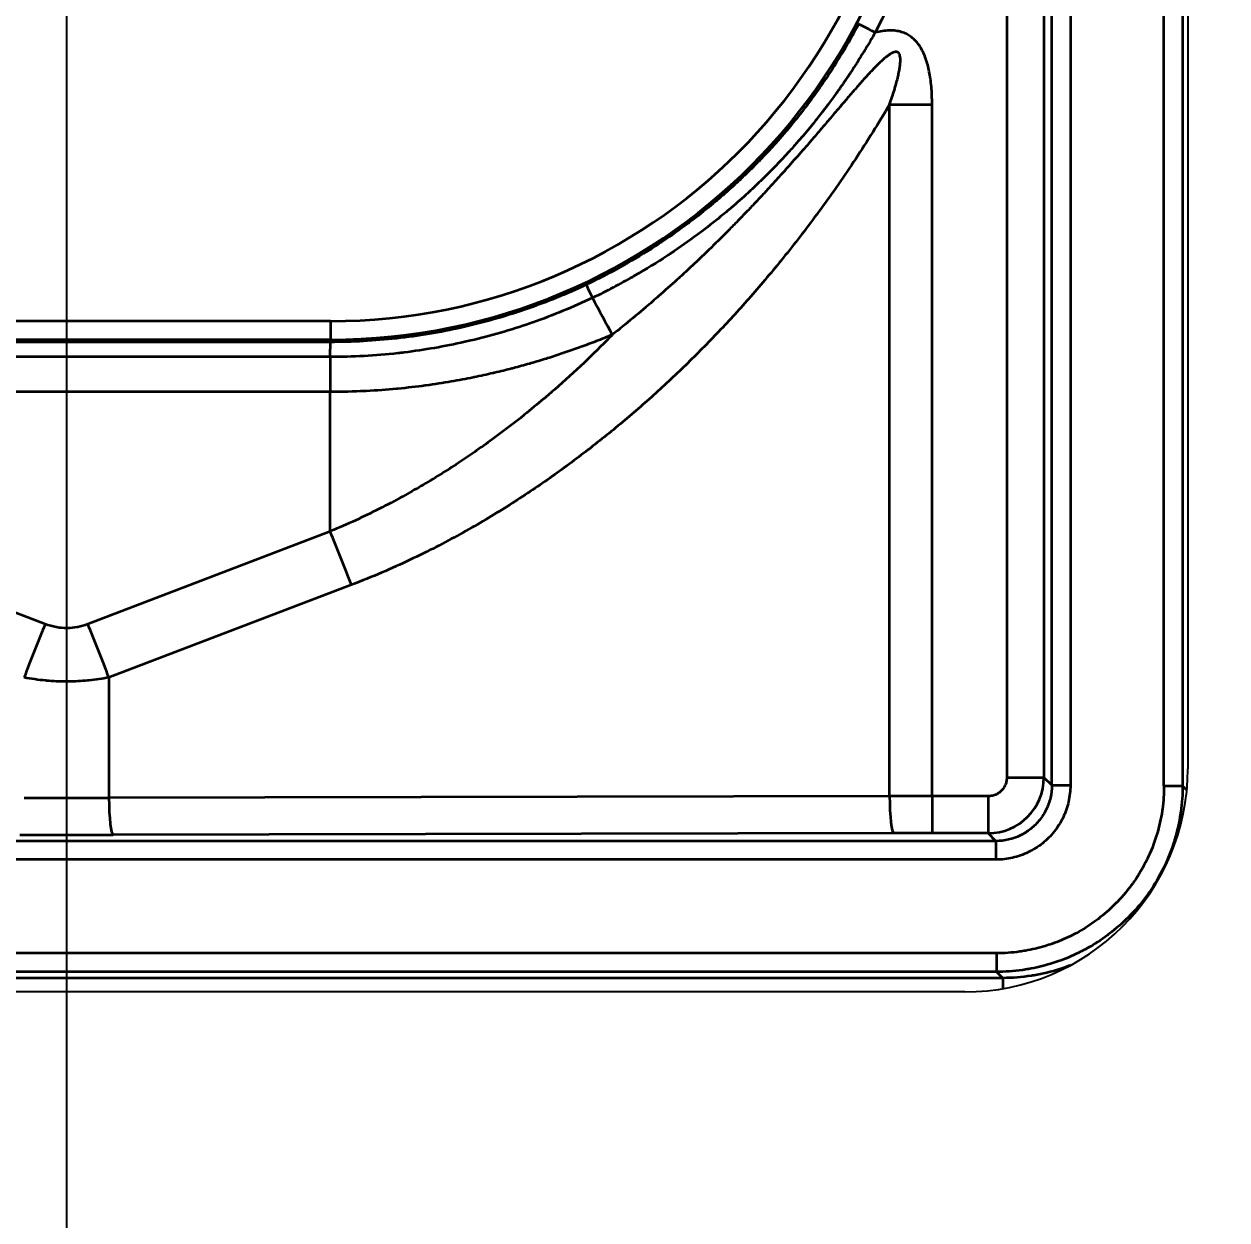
# Model space of a CAD drawing. Header units: millimetres. Extents: x 68 to 2000, y 100 to 2870.
# Drawn here: x 798.29 to 830.63, y 1913.99 to 1946.15 of the extents above; entities that cross this region are included whole.
import ezdxf

# ---------------------------------------------------------------- set-up
doc = ezdxf.new("R2010")
doc.units = ezdxf.units.MM
doc.header["$LTSCALE"] = 10
for name, color, linetype, lineweight in [('_Sichtbarkanten', 7, 'Continuous', 25), ('Bemaßung (ISO)', 7, 'Continuous', 25), ('Sichtbar schmal (ISO)', 7, 'Continuous', 35)]:
    doc.layers.add(name, color=color, linetype=linetype, lineweight=lineweight)
doc.styles.add('Notiztext (DIN)', font='verdana.ttf')
doc.dimstyles.new('Standard (DIN)', dxfattribs={"dimscale": 10, "dimtxt": 2.5, "dimasz": 2.5, "dimexe": 2, "dimexo": 4, "dimgap": 0.5, "dimtad": 1, "dimdec": 1, "dimrnd": 1e-08, "dimtxsty": 'Notiztext (DIN)', "dimcen": 0.09, "dimclrd": 256, "dimclre": 256, "dimclrt": 256, "dimadec": 0, "dimazin": 2, "dimtfac": 1, "dimtmove": 0, "dimatfit": 3, "dimfxl": 0, "dimtolj": 1, "dimtzin": 0, "dimlwd": -1, "dimlwe": -1, "dimarcsym": 0})

# ---------------------------------------------------------------- blocks, each defined once
blk = doc.blocks.new('*D75')
at = {"layer": 'Bemaßung (ISO)', "transparency": 16777216}
for p, q in [((799.429, 1980.97), (799.429, 1440.017)), ((739.279, 1583.67), (739.279, 1440.017)), ((714.279, 1460.017), (689.279, 1460.017)), ((739.279, 1460.017), (764.279, 1460.017)), ((764.279, 1460.017), (774.429, 1460.017)), ((799.429, 1460.017), (774.429, 1460.017)), ((824.429, 1460.017), (849.429, 1460.017))]:
    blk.add_line(p, q, dxfattribs=at)
for points in [[(714.279, 1464.184), (714.279, 1455.85), (739.279, 1460.017)], [(824.429, 1464.184), (824.429, 1455.85), (799.429, 1460.017)]]:
    blk.add_solid(points, dxfattribs=at)
at = {"layer": 'Defpoints', "color": 0, "transparency": 16777216}
for p in [(799.429, 2020.97), (739.279, 1623.67), (799.429, 1460.017)]:
    blk.add_point(p, dxfattribs=at)
at = {"layer": 'Bemaßung (ISO)', "transparency": 16777216, "insert": (749.778, 1491.041), "char_height": 25, "attachment_point": 1, "style": 'Notiztext (DIN)'}
blk.add_mtext('\\A1;60', dxfattribs=at)
blk = doc.blocks.new('*D82')
at = {"layer": 'Bemaßung (ISO)', "transparency": 16777216}
for p, q in [((772.438, 1885.678), (772.438, 1527.112)), ((826.421, 1885.678), (826.421, 1527.112)), ((747.438, 1547.112), (722.438, 1547.112)), ((772.438, 1547.112), (826.421, 1547.112)), ((851.421, 1547.112), (876.421, 1547.112))]:
    blk.add_line(p, q, dxfattribs=at)
for points in [[(747.438, 1551.278), (747.438, 1542.945), (772.438, 1547.112)], [(851.421, 1551.278), (851.421, 1542.945), (826.421, 1547.112)]]:
    blk.add_solid(points, dxfattribs=at)
at = {"layer": 'Defpoints', "color": 0, "transparency": 16777216}
for p in [(772.438, 1925.678), (826.421, 1925.678), (826.421, 1547.112)]:
    blk.add_point(p, dxfattribs=at)
at = {"layer": 'Bemaßung (ISO)', "transparency": 16777216, "insert": (779.97, 1577.632), "char_height": 25, "attachment_point": 1, "style": 'Notiztext (DIN)'}
blk.add_mtext('\\A1;54', dxfattribs=at)

msp = doc.modelspace()

# ---------------------------------------------------------------- linework, layer by layer
at = {"layer": '_Sichtbarkanten'}
for p, q in [((829.579, 2221.22), (829.579, 1926.12)), ((823.579, 1920.12), (775.279, 1920.12))]:
    msp.add_line(p, q, dxfattribs=at)
msp.add_arc((823.579, 1926.12), 6, 270, 0, dxfattribs=at)
at = {"layer": 'Sichtbar schmal (ISO)'}
for p, q in [((825.921, 1925.678), (825.921, 2221.662)), ((826.421, 2221.662), (826.421, 1925.678)), ((828.938, 1925.661), (828.938, 2221.679)), ((829.438, 2221.679), (829.438, 1925.661)), ((824.706, 1976.048), (824.71, 1925.884)), ((825.706, 1976.053), (825.71, 1925.889)), ((821.561, 1925.383), (821.561, 1943.991)), ((822.702, 1925.384), (822.702, 1943.991)), ((806.529, 1938.161), (792.329, 1938.161)), ((806.529, 1938.161), (806.529, 1937.661)), ((806.529, 1937.661), (792.329, 1937.661)), ((806.529, 1937.599), (806.529, 1937.661)), ((806.529, 1937.599), (792.329, 1937.599)), ((806.52, 1937.198), (792.339, 1937.198)), ((806.52, 1937.198), (806.52, 1936.257)), ((806.52, 1936.257), (792.339, 1936.257)), ((806.52, 1932.504), (806.52, 1936.257)), ((798.859, 1930.012), (792.339, 1932.504)), ((806.52, 1932.504), (800, 1930.012)), ((807.09, 1931.068), (800.571, 1928.576)), ((800.571, 1928.576), (800.571, 1925.34)), ((825.921, 1925.678), (825.71, 1925.889)), ((825.921, 1925.678), (826.421, 1925.678)), ((828.938, 1925.661), (829.438, 1925.661)), ((829.438, 1925.661), (829.552, 1925.547)), ((821.561, 1925.383), (800.571, 1925.34)), ((824.211, 1925.384), (822.702, 1925.384)), ((822.702, 1925.384), (822.702, 1924.389)), ((824.211, 1925.384), (824.211, 1924.389)), ((821.675, 1924.388), (800.685, 1924.346)), ((824.211, 1924.389), (822.702, 1924.389)), ((824.421, 1924.178), (824.211, 1924.389)), ((824.421, 1924.178), (774.438, 1924.178)), ((824.421, 1924.178), (824.421, 1923.679)), ((824.421, 1923.679), (774.438, 1923.679)), ((824.439, 1921.161), (774.42, 1921.161)), ((824.439, 1921.161), (824.439, 1920.661)), ((824.605, 1920.495), (774.254, 1920.495)), ((824.439, 1920.661), (774.42, 1920.661)), ((824.439, 1920.661), (824.605, 1920.495)), ((824.605, 1920.495), (824.605, 1920.208))]:
    msp.add_line(p, q, dxfattribs=at)
for radius in [16.009, 15.509]:
    msp.add_arc((806.529, 1953.67), radius, 270, 90, dxfattribs=at)
for centre, major_axis, ratio, start_param, end_param in [((821.17, 1945.917), (-0.442, 0.234), 0.004637, 4.714831, 6.265207), ((822.702, 1944.043), (-10, 0), 0.005236, 1.45643, 1.570796), ((813.618, 1938.691), (-0.214, 0.452), 0.008852, 0.017454, 1.355226), ((812.576, 1940.683), (4.738, -8.806), 0.002481, 4.928124, 5.045339), ((806.52, 1931.042), (-1.785, 4.67), 0.108522, 4.67649, 4.988987), ((798.859, 1928.55), (1.785, 4.67), 0.108522, 1.294198, 1.606695), ((800, 1928.55), (-1.785, 4.67), 0.108521, 4.67649, 4.988987), ((824.21, 1925.889), (-0.971, -1.143), 0.999883, 0.704604, 2.275126), ((824.71, 1925.889), (1, 0), 0.005236, 4.712389, 6.265732), ((799.429, 1925.536), (-9.997, 0), 0.01972, 1.456394, 1.685199), ((800.685, 1925.346), (0.002, -1), 0.11413, 4.717362, 6.265617), ((822.702, 1925.232), (-9.998, 0), 0.015186, 4.712389, 4.82678), ((821.675, 1925.388), (0.002, -1), 0.11413, 4.717362, 6.265617), ((822.702, 1924.232), (-8.998, 0), 0.017452, 4.71239, 4.826784), ((799.429, 1924.536), (-10.997, 0), 0.017452, 1.4564, 1.685193)]:
    msp.add_ellipse(centre, major_axis=major_axis, ratio=ratio, start_param=start_param, end_param=end_param, dxfattribs=at)
for points, knots in [([(806.529, 1970.237), (806.958, 1970.237), (807.385, 1970.22), (807.811, 1970.187), (808.238, 1970.154), (808.663, 1970.104), (809.086, 1970.038), (809.509, 1969.972), (809.929, 1969.89), (810.345, 1969.791), (810.761, 1969.693), (811.174, 1969.578), (811.581, 1969.448), (811.987, 1969.318), (812.389, 1969.172), (812.786, 1969.01), (813.182, 1968.848), (813.574, 1968.671), (813.957, 1968.478), (814.341, 1968.286), (814.717, 1968.078), (815.08, 1967.859), (815.444, 1967.64), (815.795, 1967.41), (816.141, 1967.163), (816.487, 1966.917), (816.826, 1966.656), (817.17, 1966.367), (817.514, 1966.079), (817.861, 1965.765), (818.217, 1965.411), (818.573, 1965.057), (818.937, 1964.663), (819.305, 1964.217), (819.673, 1963.77), (820.045, 1963.272), (820.402, 1962.725), (820.759, 1962.178), (821.101, 1961.583), (821.413, 1960.945), (821.725, 1960.306), (822.006, 1959.625), (822.243, 1958.916), (822.479, 1958.208), (822.671, 1957.471), (822.81, 1956.73), (822.95, 1955.989), (823.037, 1955.243), (823.075, 1954.499), (823.112, 1953.755), (823.099, 1953.013), (823.036, 1952.269), (822.973, 1951.526), (822.859, 1950.781), (822.693, 1950.044), (822.528, 1949.307), (822.31, 1948.579), (822.053, 1947.888), (821.797, 1947.198), (821.502, 1946.546), (821.17, 1945.92)], [0, 0, 0, 0, 0.05, 0.05, 0.05, 0.1, 0.1, 0.1, 0.15, 0.15, 0.15, 0.2, 0.2, 0.2, 0.25, 0.25, 0.25, 0.3, 0.3, 0.3, 0.35, 0.35, 0.35, 0.4, 0.4, 0.4, 0.45, 0.45, 0.45, 0.5, 0.5, 0.5, 0.55, 0.55, 0.55, 0.6, 0.6, 0.6, 0.65, 0.65, 0.65, 0.7, 0.7, 0.7, 0.75, 0.75, 0.75, 0.8, 0.8, 0.8, 0.85, 0.85, 0.85, 0.9, 0.9, 0.9, 0.95, 0.95, 0.95, 1, 1, 1, 1]), ([(820.728, 1946.151), (820.689, 1946.078), (820.648, 1946), (820.603, 1945.919), (820.599, 1945.912), (820.595, 1945.905), (820.591, 1945.897), (820.55, 1945.823), (820.506, 1945.746), (820.46, 1945.666), (820.453, 1945.652), (820.445, 1945.639), (820.437, 1945.626), (820.394, 1945.55), (820.347, 1945.471), (820.299, 1945.39), (820.286, 1945.37), (820.274, 1945.349), (820.261, 1945.328), (820.215, 1945.252), (820.166, 1945.173), (820.115, 1945.092), (820.097, 1945.063), (820.079, 1945.035), (820.061, 1945.006), (820.012, 1944.93), (819.961, 1944.851), (819.907, 1944.77), (819.883, 1944.734), (819.858, 1944.696), (819.832, 1944.659), (819.781, 1944.583), (819.728, 1944.505), (819.672, 1944.426), (819.639, 1944.38), (819.606, 1944.333), (819.572, 1944.285), (819.519, 1944.211), (819.463, 1944.135), (819.406, 1944.058), (819.363, 1944.001), (819.32, 1943.943), (819.275, 1943.885), (819.22, 1943.813), (819.163, 1943.74), (819.104, 1943.665), (819.049, 1943.597), (818.993, 1943.527), (818.934, 1943.456), (818.878, 1943.387), (818.82, 1943.318), (818.76, 1943.248), (818.691, 1943.166), (818.618, 1943.083), (818.543, 1942.998), (818.487, 1942.934), (818.429, 1942.87), (818.369, 1942.804), (818.281, 1942.708), (818.189, 1942.61), (818.093, 1942.511), (818.037, 1942.453), (817.98, 1942.394), (817.921, 1942.335), (817.81, 1942.224), (817.694, 1942.11), (817.572, 1941.995), (817.519, 1941.944), (817.464, 1941.893), (817.409, 1941.842), (817.27, 1941.714), (817.123, 1941.584), (816.969, 1941.452), (816.92, 1941.41), (816.871, 1941.368), (816.82, 1941.326), (816.646, 1941.181), (816.462, 1941.034), (816.267, 1940.885), (816.226, 1940.853), (816.184, 1940.822), (816.142, 1940.791), (815.926, 1940.629), (815.696, 1940.466), (815.45, 1940.301), (815.42, 1940.282), (815.39, 1940.262), (815.36, 1940.242), (815.093, 1940.066), (814.808, 1939.89), (814.501, 1939.715), (814.486, 1939.706), (814.47, 1939.697), (814.454, 1939.688), (814.129, 1939.504), (813.779, 1939.321), (813.405, 1939.143)], [0.0000003, 0.0000003, 0.0000003, 0.0000003, 0.0588235, 0.0588235, 0.0588235, 0.0641853, 0.0641853, 0.0641853, 0.1176471, 0.1176471, 0.1176471, 0.1264926, 0.1264926, 0.1264926, 0.1764706, 0.1764706, 0.1764706, 0.189, 0.189, 0.189, 0.2352941, 0.2352941, 0.2352941, 0.2513389, 0.2513389, 0.2513389, 0.2941176, 0.2941176, 0.2941176, 0.3136292, 0.3136292, 0.3136292, 0.3529412, 0.3529412, 0.3529412, 0.3758984, 0.3758984, 0.3758984, 0.4117647, 0.4117647, 0.4117647, 0.438193, 0.438193, 0.438193, 0.4705882, 0.4705882, 0.4705882, 0.5005582, 0.5005582, 0.5005582, 0.5294118, 0.5294118, 0.5294118, 0.5629663, 0.5629663, 0.5629663, 0.5882353, 0.5882353, 0.5882353, 0.6254294, 0.6254294, 0.6254294, 0.6470588, 0.6470588, 0.6470588, 0.687975, 0.687975, 0.687975, 0.7058824, 0.7058824, 0.7058824, 0.7505975, 0.7505975, 0.7505975, 0.7647059, 0.7647059, 0.7647059, 0.8133217, 0.8133217, 0.8133217, 0.8235294, 0.8235294, 0.8235294, 0.8760102, 0.8760102, 0.8760102, 0.8823529, 0.8823529, 0.8823529, 0.9383567, 0.9383567, 0.9383567, 0.9411765, 0.9411765, 0.9411765, 1, 1, 1, 1]), ([(821.17, 1945.92), (821.129, 1945.847), (821.085, 1945.77), (821.038, 1945.689), (821.034, 1945.682), (821.029, 1945.675), (821.025, 1945.667), (820.982, 1945.593), (820.936, 1945.516), (820.887, 1945.436), (820.879, 1945.423), (820.871, 1945.409), (820.862, 1945.396), (820.816, 1945.32), (820.767, 1945.241), (820.715, 1945.16), (820.702, 1945.139), (820.689, 1945.118), (820.676, 1945.098), (820.626, 1945.021), (820.575, 1944.941), (820.52, 1944.859), (820.502, 1944.831), (820.482, 1944.802), (820.463, 1944.773), (820.411, 1944.696), (820.357, 1944.616), (820.301, 1944.535), (820.275, 1944.497), (820.248, 1944.46), (820.221, 1944.422), (820.167, 1944.345), (820.111, 1944.266), (820.052, 1944.186), (820.018, 1944.139), (819.983, 1944.091), (819.947, 1944.043), (819.891, 1943.968), (819.833, 1943.891), (819.772, 1943.812), (819.728, 1943.755), (819.682, 1943.696), (819.635, 1943.636), (819.577, 1943.564), (819.518, 1943.489), (819.456, 1943.414), (819.399, 1943.344), (819.34, 1943.273), (819.279, 1943.201), (819.22, 1943.131), (819.16, 1943.06), (819.097, 1942.989), (819.025, 1942.905), (818.949, 1942.821), (818.871, 1942.734), (818.812, 1942.669), (818.752, 1942.604), (818.689, 1942.537), (818.598, 1942.439), (818.502, 1942.339), (818.403, 1942.238), (818.345, 1942.179), (818.286, 1942.119), (818.225, 1942.059), (818.11, 1941.945), (817.989, 1941.829), (817.863, 1941.711), (817.808, 1941.66), (817.751, 1941.608), (817.694, 1941.555), (817.55, 1941.425), (817.398, 1941.291), (817.238, 1941.156), (817.188, 1941.114), (817.137, 1941.071), (817.085, 1941.028), (816.905, 1940.879), (816.715, 1940.729), (816.514, 1940.576), (816.471, 1940.544), (816.428, 1940.512), (816.385, 1940.48), (816.162, 1940.314), (815.925, 1940.147), (815.671, 1939.978), (815.641, 1939.958), (815.61, 1939.937), (815.579, 1939.917), (815.304, 1939.737), (815.011, 1939.556), (814.695, 1939.375), (814.679, 1939.366), (814.663, 1939.357), (814.647, 1939.348), (814.313, 1939.158), (813.954, 1938.969), (813.569, 1938.786)], [0.0000001, 0.0000001, 0.0000001, 0.0000001, 0.0588235, 0.0588235, 0.0588235, 0.0641882, 0.0641882, 0.0641882, 0.1176471, 0.1176471, 0.1176471, 0.1264942, 0.1264942, 0.1264942, 0.1764706, 0.1764706, 0.1764706, 0.189003, 0.189003, 0.189003, 0.2352941, 0.2352941, 0.2352941, 0.2513416, 0.2513416, 0.2513416, 0.2941176, 0.2941176, 0.2941176, 0.3136317, 0.3136317, 0.3136317, 0.3529412, 0.3529412, 0.3529412, 0.3759008, 0.3759008, 0.3759008, 0.4117647, 0.4117647, 0.4117647, 0.4381951, 0.4381951, 0.4381951, 0.4705882, 0.4705882, 0.4705882, 0.50056, 0.50056, 0.50056, 0.5294118, 0.5294118, 0.5294118, 0.5629681, 0.5629681, 0.5629681, 0.5882353, 0.5882353, 0.5882353, 0.6254311, 0.6254311, 0.6254311, 0.6470588, 0.6470588, 0.6470588, 0.6879764, 0.6879764, 0.6879764, 0.7058824, 0.7058824, 0.7058824, 0.7505988, 0.7505988, 0.7505988, 0.7647059, 0.7647059, 0.7647059, 0.8133228, 0.8133228, 0.8133228, 0.8235294, 0.8235294, 0.8235294, 0.8760111, 0.8760111, 0.8760111, 0.8823529, 0.8823529, 0.8823529, 0.9383575, 0.9383575, 0.9383575, 0.9411765, 0.9411765, 0.9411765, 1, 1, 1, 1]), ([(822.702, 1943.991), (822.702, 1944.075), (822.701, 1944.156), (822.697, 1944.234), (822.694, 1944.313), (822.69, 1944.389), (822.683, 1944.462), (822.677, 1944.535), (822.669, 1944.605), (822.66, 1944.673), (822.651, 1944.741), (822.64, 1944.807), (822.627, 1944.87), (822.615, 1944.933), (822.601, 1944.994), (822.585, 1945.052), (822.57, 1945.11), (822.552, 1945.166), (822.534, 1945.22), (822.515, 1945.273), (822.494, 1945.324), (822.472, 1945.373), (822.45, 1945.421), (822.426, 1945.467), (822.4, 1945.509), (822.375, 1945.552), (822.348, 1945.592), (822.319, 1945.629), (822.29, 1945.666), (822.26, 1945.7), (822.228, 1945.731), (822.196, 1945.762), (822.162, 1945.791), (822.126, 1945.816), (822.09, 1945.842), (822.053, 1945.865), (822.012, 1945.885), (821.971, 1945.905), (821.927, 1945.923), (821.879, 1945.937), (821.831, 1945.951), (821.779, 1945.962), (821.724, 1945.969), (821.669, 1945.976), (821.612, 1945.979), (821.552, 1945.977), (821.492, 1945.976), (821.43, 1945.97), (821.366, 1945.96), (821.302, 1945.95), (821.237, 1945.937), (821.17, 1945.92)], [0, 0, 0, 0, 0.058824, 0.058824, 0.058824, 0.117647, 0.117647, 0.117647, 0.176471, 0.176471, 0.176471, 0.235294, 0.235294, 0.235294, 0.294118, 0.294118, 0.294118, 0.352941, 0.352941, 0.352941, 0.411765, 0.411765, 0.411765, 0.470588, 0.470588, 0.470588, 0.529412, 0.529412, 0.529412, 0.588235, 0.588235, 0.588235, 0.647059, 0.647059, 0.647059, 0.705882, 0.705882, 0.705882, 0.764706, 0.764706, 0.764706, 0.823529, 0.823529, 0.823529, 0.882353, 0.882353, 0.882353, 0.941176, 0.941176, 0.941176, 1, 1, 1, 1]), ([(821.561, 1943.991), (821.585, 1944.06), (821.608, 1944.127), (821.629, 1944.191), (821.651, 1944.255), (821.67, 1944.317), (821.688, 1944.376), (821.706, 1944.435), (821.723, 1944.491), (821.738, 1944.546), (821.752, 1944.6), (821.766, 1944.652), (821.778, 1944.701), (821.779, 1944.705), (821.78, 1944.708), (821.781, 1944.712), (821.792, 1944.757), (821.801, 1944.801), (821.81, 1944.843), (821.811, 1944.847), (821.811, 1944.851), (821.812, 1944.855), (821.82, 1944.895), (821.827, 1944.934), (821.833, 1944.971), (821.833, 1944.975), (821.834, 1944.979), (821.835, 1944.983), (821.84, 1945.019), (821.844, 1945.052), (821.846, 1945.083), (821.847, 1945.088), (821.847, 1945.092), (821.848, 1945.096), (821.85, 1945.126), (821.851, 1945.154), (821.851, 1945.18), (821.851, 1945.184), (821.851, 1945.188), (821.851, 1945.192), (821.85, 1945.217), (821.848, 1945.239), (821.846, 1945.259), (821.845, 1945.263), (821.844, 1945.267), (821.844, 1945.27), (821.841, 1945.289), (821.836, 1945.307), (821.831, 1945.321), (821.824, 1945.339), (821.816, 1945.354), (821.806, 1945.366), (821.796, 1945.378), (821.784, 1945.387), (821.77, 1945.393), (821.756, 1945.399), (821.74, 1945.402), (821.721, 1945.4), (821.716, 1945.4), (821.712, 1945.399), (821.707, 1945.399), (821.691, 1945.396), (821.674, 1945.391), (821.655, 1945.384), (821.648, 1945.382), (821.642, 1945.379), (821.636, 1945.376), (821.616, 1945.367), (821.595, 1945.355), (821.572, 1945.341), (821.564, 1945.336), (821.556, 1945.331), (821.548, 1945.325), (821.525, 1945.31), (821.501, 1945.292), (821.476, 1945.272), (821.466, 1945.265), (821.456, 1945.257), (821.446, 1945.248), (821.421, 1945.227), (821.394, 1945.204), (821.367, 1945.18), (821.355, 1945.169), (821.343, 1945.158), (821.331, 1945.147), (821.304, 1945.121), (821.275, 1945.094), (821.246, 1945.065), (821.232, 1945.052), (821.218, 1945.038), (821.204, 1945.024), (821.175, 1944.994), (821.144, 1944.963), (821.113, 1944.93), (821.098, 1944.913), (821.082, 1944.897), (821.066, 1944.879), (821.034, 1944.846), (821.002, 1944.811), (820.968, 1944.774), (820.95, 1944.754), (820.932, 1944.734), (820.913, 1944.713), (820.879, 1944.676), (820.844, 1944.637), (820.808, 1944.596), (820.787, 1944.572), (820.766, 1944.548), (820.744, 1944.523), (820.707, 1944.482), (820.67, 1944.438), (820.63, 1944.393), (820.606, 1944.365), (820.581, 1944.336), (820.556, 1944.307), (820.516, 1944.261), (820.475, 1944.213), (820.432, 1944.163), (820.404, 1944.13), (820.375, 1944.096), (820.345, 1944.061), (820.302, 1944.011), (820.257, 1943.958), (820.211, 1943.904), (820.178, 1943.865), (820.144, 1943.826), (820.109, 1943.785), (820.062, 1943.73), (820.014, 1943.673), (819.964, 1943.615), (819.926, 1943.569), (819.886, 1943.523), (819.846, 1943.476), (819.795, 1943.416), (819.743, 1943.355), (819.688, 1943.292), (819.644, 1943.24), (819.598, 1943.186), (819.55, 1943.131), (819.495, 1943.067), (819.439, 1943.001), (819.38, 1942.934), (819.328, 1942.874), (819.274, 1942.812), (819.219, 1942.749), (819.159, 1942.681), (819.098, 1942.61), (819.034, 1942.538), (818.974, 1942.469), (818.911, 1942.399), (818.847, 1942.327), (818.782, 1942.254), (818.716, 1942.18), (818.647, 1942.104), (818.577, 1942.026), (818.505, 1941.946), (818.431, 1941.865), (818.361, 1941.788), (818.289, 1941.71), (818.215, 1941.631), (818.135, 1941.543), (818.051, 1941.454), (817.965, 1941.363), (817.89, 1941.283), (817.813, 1941.201), (817.733, 1941.118), (817.639, 1941.02), (817.543, 1940.92), (817.442, 1940.817), (817.36, 1940.733), (817.276, 1940.647), (817.189, 1940.56), (817.079, 1940.449), (816.965, 1940.336), (816.846, 1940.219), (816.755, 1940.13), (816.662, 1940.039), (816.565, 1939.947), (816.435, 1939.821), (816.299, 1939.692), (816.156, 1939.559), (816.055, 1939.465), (815.95, 1939.369), (815.841, 1939.27), (815.685, 1939.128), (815.52, 1938.981), (815.35, 1938.832), (815.238, 1938.733), (815.122, 1938.634), (815.006, 1938.535), (814.823, 1938.379), (814.637, 1938.223), (814.446, 1938.068), (814.333, 1937.977), (814.219, 1937.885), (814.104, 1937.794)], [0, 0, 0, 0, 0.0277778, 0.0277778, 0.0277778, 0.0555556, 0.0555556, 0.0555556, 0.0833333, 0.0833333, 0.0833333, 0.1111111, 0.1111111, 0.1111111, 0.113085, 0.113085, 0.113085, 0.1388889, 0.1388889, 0.1388889, 0.1413546, 0.1413546, 0.1413546, 0.1666667, 0.1666667, 0.1666667, 0.1696253, 0.1696253, 0.1696253, 0.1944444, 0.1944444, 0.1944444, 0.1978969, 0.1978969, 0.1978969, 0.2222222, 0.2222222, 0.2222222, 0.2261725, 0.2261725, 0.2261725, 0.25, 0.25, 0.25, 0.2544501, 0.2544501, 0.2544501, 0.2777778, 0.2777778, 0.2777778, 0.3055556, 0.3055556, 0.3055556, 0.3333333, 0.3333333, 0.3333333, 0.3611111, 0.3611111, 0.3611111, 0.3675181, 0.3675181, 0.3675181, 0.3888889, 0.3888889, 0.3888889, 0.3957945, 0.3957945, 0.3957945, 0.4166667, 0.4166667, 0.4166667, 0.4240613, 0.4240613, 0.4240613, 0.4444444, 0.4444444, 0.4444444, 0.4523359, 0.4523359, 0.4523359, 0.4722222, 0.4722222, 0.4722222, 0.4806045, 0.4806045, 0.4806045, 0.5, 0.5, 0.5, 0.5088861, 0.5088861, 0.5088861, 0.5277778, 0.5277778, 0.5277778, 0.5371562, 0.5371562, 0.5371562, 0.5555556, 0.5555556, 0.5555556, 0.5654231, 0.5654231, 0.5654231, 0.5833333, 0.5833333, 0.5833333, 0.5936914, 0.5936914, 0.5936914, 0.6111111, 0.6111111, 0.6111111, 0.6219612, 0.6219612, 0.6219612, 0.6388889, 0.6388889, 0.6388889, 0.6502323, 0.6502323, 0.6502323, 0.6666667, 0.6666667, 0.6666667, 0.6785043, 0.6785043, 0.6785043, 0.6944444, 0.6944444, 0.6944444, 0.706775, 0.706775, 0.706775, 0.7222222, 0.7222222, 0.7222222, 0.7350443, 0.7350443, 0.7350443, 0.75, 0.75, 0.75, 0.763311, 0.763311, 0.763311, 0.7777778, 0.7777778, 0.7777778, 0.7915835, 0.7915835, 0.7915835, 0.8055556, 0.8055556, 0.8055556, 0.8198651, 0.8198651, 0.8198651, 0.8333333, 0.8333333, 0.8333333, 0.8481327, 0.8481327, 0.8481327, 0.8611111, 0.8611111, 0.8611111, 0.8763974, 0.8763974, 0.8763974, 0.8888889, 0.8888889, 0.8888889, 0.9046671, 0.9046671, 0.9046671, 0.9166667, 0.9166667, 0.9166667, 0.9329148, 0.9329148, 0.9329148, 0.9444444, 0.9444444, 0.9444444, 0.9611167, 0.9611167, 0.9611167, 0.9722222, 0.9722222, 0.9722222, 0.9897059, 0.9897059, 0.9897059, 1, 1, 1, 1]), ([(821.561, 1943.991), (821.261, 1943.484), (820.957, 1942.999), (820.648, 1942.53), (820.339, 1942.062), (820.025, 1941.61), (819.717, 1941.188), (819.409, 1940.766), (819.108, 1940.372), (818.812, 1940.002), (818.516, 1939.631), (818.226, 1939.283), (817.937, 1938.951), (817.648, 1938.618), (817.361, 1938.301), (817.072, 1937.992), (816.782, 1937.684), (816.489, 1937.384), (816.19, 1937.09), (815.89, 1936.796), (815.585, 1936.507), (815.273, 1936.223), (814.96, 1935.94), (814.641, 1935.663), (814.317, 1935.392), (813.992, 1935.121), (813.662, 1934.858), (813.325, 1934.601), (812.988, 1934.344), (812.644, 1934.094), (812.293, 1933.85), (811.941, 1933.606), (811.582, 1933.369), (811.205, 1933.133), (810.829, 1932.898), (810.434, 1932.665), (810.014, 1932.433), (809.594, 1932.2), (809.147, 1931.969), (808.662, 1931.74), (808.176, 1931.511), (807.653, 1931.283), (807.09, 1931.068)], [0, 0, 0, 0, 0.071429, 0.071429, 0.071429, 0.142857, 0.142857, 0.142857, 0.214286, 0.214286, 0.214286, 0.285714, 0.285714, 0.285714, 0.357143, 0.357143, 0.357143, 0.428571, 0.428571, 0.428571, 0.5, 0.5, 0.5, 0.571429, 0.571429, 0.571429, 0.642857, 0.642857, 0.642857, 0.714286, 0.714286, 0.714286, 0.785714, 0.785714, 0.785714, 0.857143, 0.857143, 0.857143, 0.928571, 0.928571, 0.928571, 1, 1, 1, 1]), ([(813.405, 1939.143), (812.873, 1938.892), (812.326, 1938.669), (811.766, 1938.476), (811.207, 1938.283), (810.635, 1938.121), (810.055, 1937.99), (809.475, 1937.86), (808.888, 1937.762), (808.3, 1937.697), (807.711, 1937.631), (807.119, 1937.599), (806.529, 1937.599)], [0, 0, 0, 0, 0.25, 0.25, 0.25, 0.5, 0.5, 0.5, 0.75, 0.75, 0.75, 1, 1, 1, 1]), ([(813.569, 1938.786), (813.048, 1938.538), (812.512, 1938.317), (811.964, 1938.125), (811.94, 1938.116), (811.915, 1938.108), (811.891, 1938.099), (811.369, 1937.919), (810.837, 1937.764), (810.298, 1937.637), (810.244, 1937.624), (810.19, 1937.612), (810.136, 1937.6), (809.598, 1937.478), (809.053, 1937.384), (808.507, 1937.318), (808.45, 1937.311), (808.393, 1937.304), (808.336, 1937.298), (807.732, 1937.231), (807.125, 1937.198), (806.52, 1937.198)], [0.0000007, 0.0000007, 0.0000007, 0.0000007, 0.2393032, 0.2393032, 0.2393032, 0.25, 0.25, 0.25, 0.4773005, 0.4773005, 0.4773005, 0.5, 0.5, 0.5, 0.7264113, 0.7264113, 0.7264113, 0.75, 0.75, 0.75, 1, 1, 1, 1]), ([(814.104, 1937.794), (813.959, 1937.734), (813.814, 1937.676), (813.669, 1937.619), (813.525, 1937.564), (813.382, 1937.51), (813.238, 1937.457), (813.232, 1937.455), (813.226, 1937.453), (813.221, 1937.451), (813.082, 1937.401), (812.943, 1937.352), (812.803, 1937.305), (812.794, 1937.302), (812.785, 1937.299), (812.776, 1937.296), (812.64, 1937.25), (812.503, 1937.205), (812.365, 1937.162), (812.353, 1937.158), (812.341, 1937.154), (812.329, 1937.151), (812.192, 1937.108), (812.055, 1937.067), (811.916, 1937.027), (811.902, 1937.023), (811.888, 1937.019), (811.875, 1937.015), (811.734, 1936.975), (811.592, 1936.935), (811.445, 1936.897), (811.432, 1936.893), (811.418, 1936.89), (811.405, 1936.886), (811.255, 1936.847), (811.1, 1936.809), (810.94, 1936.771), (810.928, 1936.769), (810.916, 1936.766), (810.905, 1936.763), (810.739, 1936.725), (810.567, 1936.687), (810.386, 1936.65), (810.378, 1936.648), (810.37, 1936.646), (810.362, 1936.645), (810.174, 1936.607), (809.977, 1936.569), (809.769, 1936.534), (809.556, 1936.497), (809.331, 1936.462), (809.091, 1936.43), (809.086, 1936.429), (809.08, 1936.429), (809.075, 1936.428), (808.843, 1936.397), (808.598, 1936.368), (808.337, 1936.343), (808.325, 1936.342), (808.313, 1936.341), (808.301, 1936.34), (808.045, 1936.316), (807.773, 1936.296), (807.484, 1936.281), (807.473, 1936.281), (807.461, 1936.28), (807.449, 1936.279), (807.157, 1936.265), (806.846, 1936.257), (806.52, 1936.257)], [0, 0, 0, 0, 0.075995, 0.075995, 0.075995, 0.150884, 0.150884, 0.150884, 0.153846, 0.153846, 0.153846, 0.226084, 0.226084, 0.226084, 0.230769, 0.230769, 0.230769, 0.301573, 0.301573, 0.301573, 0.307692, 0.307692, 0.307692, 0.377815, 0.377815, 0.377815, 0.384615, 0.384615, 0.384615, 0.455082, 0.455082, 0.455082, 0.461538, 0.461538, 0.461538, 0.533244, 0.533244, 0.533244, 0.538462, 0.538462, 0.538462, 0.612079, 0.612079, 0.612079, 0.615385, 0.615385, 0.615385, 0.691429, 0.691429, 0.691429, 0.769231, 0.769231, 0.769231, 0.771022, 0.771022, 0.771022, 0.846154, 0.846154, 0.846154, 0.849583, 0.849583, 0.849583, 0.923077, 0.923077, 0.923077, 0.926084, 0.926084, 0.926084, 1, 1, 1, 1]), ([(814.104, 1937.794), (814.082, 1937.771), (814.061, 1937.749), (814.039, 1937.727), (813.813, 1937.495), (813.582, 1937.267), (813.346, 1937.044), (813.089, 1936.799), (812.826, 1936.56), (812.558, 1936.325), (812.458, 1936.239), (812.358, 1936.153), (812.258, 1936.068), (812.086, 1935.923), (811.913, 1935.78), (811.737, 1935.639), (811.458, 1935.416), (811.173, 1935.198), (810.88, 1934.984), (810.721, 1934.868), (810.561, 1934.754), (810.396, 1934.64), (810.255, 1934.543), (810.112, 1934.446), (809.965, 1934.349), (809.647, 1934.139), (809.313, 1933.931), (808.958, 1933.724), (808.802, 1933.632), (808.641, 1933.541), (808.476, 1933.449), (808.266, 1933.334), (808.049, 1933.219), (807.822, 1933.104), (807.419, 1932.901), (806.987, 1932.699), (806.529, 1932.508), (806.526, 1932.507), (806.523, 1932.506), (806.52, 1932.504)], [0, 0, 0, 0, 0.010847, 0.010847, 0.010847, 0.125, 0.125, 0.125, 0.25, 0.25, 0.25, 0.29627, 0.29627, 0.29627, 0.375, 0.375, 0.375, 0.5, 0.5, 0.5, 0.567264, 0.567264, 0.567264, 0.625, 0.625, 0.625, 0.75, 0.75, 0.75, 0.805147, 0.805147, 0.805147, 0.875, 0.875, 0.875, 0.999132, 0.999132, 0.999132, 1, 1, 1, 1]), ([(806.52, 1937.198), (806.521, 1937.253), (806.521, 1937.307), (806.522, 1937.355), (806.523, 1937.404), (806.524, 1937.447), (806.525, 1937.483), (806.525, 1937.519), (806.526, 1937.548), (806.527, 1937.568), (806.528, 1937.587), (806.529, 1937.598), (806.529, 1937.599)], [0, 0, 0, 0, 0.25, 0.25, 0.25, 0.5, 0.5, 0.5, 0.75, 0.75, 0.75, 1, 1, 1, 1]), ([(800, 1930.012), (799.91, 1929.977), (799.82, 1929.951), (799.731, 1929.933), (799.724, 1929.932), (799.718, 1929.931), (799.711, 1929.929), (799.624, 1929.913), (799.538, 1929.904), (799.452, 1929.903), (799.444, 1929.903), (799.437, 1929.903), (799.429, 1929.903), (799.34, 1929.903), (799.251, 1929.911), (799.161, 1929.927), (799.156, 1929.928), (799.152, 1929.929), (799.148, 1929.929), (799.053, 1929.947), (798.956, 1929.975), (798.859, 1930.012)], [0.0000036, 0.0000036, 0.0000036, 0.0000036, 0.2325545, 0.2325545, 0.2325545, 0.25, 0.25, 0.25, 0.4800041, 0.4800041, 0.4800041, 0.5, 0.5, 0.5, 0.7381615, 0.7381615, 0.7381615, 0.75, 0.75, 0.75, 1, 1, 1, 1]), ([(800.571, 1928.576), (800.39, 1928.542), (800.21, 1928.516), (800.033, 1928.498), (800.019, 1928.496), (800.006, 1928.495), (799.993, 1928.494), (799.818, 1928.478), (799.646, 1928.469), (799.474, 1928.468), (799.459, 1928.467), (799.444, 1928.467), (799.429, 1928.467), (799.251, 1928.467), (799.073, 1928.475), (798.893, 1928.491), (798.884, 1928.492), (798.875, 1928.493), (798.866, 1928.494), (798.676, 1928.512), (798.483, 1928.539), (798.288, 1928.576)], [0.0000018, 0.0000018, 0.0000018, 0.0000018, 0.2325658, 0.2325658, 0.2325658, 0.25, 0.25, 0.25, 0.4800042, 0.4800042, 0.4800042, 0.5, 0.5, 0.5, 0.7381522, 0.7381522, 0.7381522, 0.75, 0.75, 0.75, 1, 1, 1, 1]), ([(824.71, 1925.884), (824.71, 1925.846), (824.706, 1925.809), (824.698, 1925.773), (824.69, 1925.738), (824.678, 1925.703), (824.663, 1925.671), (824.647, 1925.638), (824.628, 1925.607), (824.606, 1925.578), (824.584, 1925.549), (824.559, 1925.523), (824.531, 1925.5), (824.528, 1925.497), (824.525, 1925.495), (824.522, 1925.493), (824.497, 1925.472), (824.469, 1925.454), (824.44, 1925.439), (824.436, 1925.437), (824.432, 1925.435), (824.427, 1925.433), (824.397, 1925.418), (824.364, 1925.407), (824.331, 1925.398), (824.328, 1925.398), (824.325, 1925.397), (824.322, 1925.396), (824.285, 1925.388), (824.249, 1925.384), (824.211, 1925.384)], [0, 0, 0, 0, 0.142224, 0.142224, 0.142224, 0.280203, 0.280203, 0.280203, 0.418988, 0.418988, 0.418988, 0.557082, 0.557082, 0.557082, 0.571429, 0.571429, 0.571429, 0.697074, 0.697074, 0.697074, 0.714286, 0.714286, 0.714286, 0.844977, 0.844977, 0.844977, 0.857143, 0.857143, 0.857143, 1, 1, 1, 1]), ([(826.421, 1925.678), (826.421, 1925.527), (826.404, 1925.38), (826.371, 1925.234), (826.338, 1925.089), (826.288, 1924.946), (826.223, 1924.811), (826.158, 1924.676), (826.078, 1924.549), (825.985, 1924.432), (825.892, 1924.315), (825.785, 1924.208), (825.668, 1924.115), (825.551, 1924.022), (825.424, 1923.942), (825.289, 1923.877), (825.154, 1923.812), (825.011, 1923.762), (824.866, 1923.729), (824.721, 1923.695), (824.573, 1923.679), (824.421, 1923.679)], [0, 0, 0, 0, 0.142857, 0.142857, 0.142857, 0.285714, 0.285714, 0.285714, 0.428571, 0.428571, 0.428571, 0.571429, 0.571429, 0.571429, 0.714286, 0.714286, 0.714286, 0.857143, 0.857143, 0.857143, 1, 1, 1, 1]), ([(829.438, 1925.661), (829.438, 1925.438), (829.423, 1925.205), (829.389, 1924.962), (829.387, 1924.946), (829.384, 1924.93), (829.382, 1924.915), (829.347, 1924.685), (829.295, 1924.448), (829.223, 1924.21), (829.221, 1924.203), (829.219, 1924.196), (829.216, 1924.189), (829.142, 1923.946), (829.047, 1923.704), (828.932, 1923.468), (828.93, 1923.464), (828.927, 1923.46), (828.925, 1923.455), (828.814, 1923.228), (828.683, 1923.007), (828.538, 1922.799), (828.526, 1922.782), (828.514, 1922.765), (828.502, 1922.748), (828.363, 1922.554), (828.211, 1922.372), (828.048, 1922.201), (828.023, 1922.175), (827.998, 1922.15), (827.973, 1922.124), (827.815, 1921.967), (827.647, 1921.82), (827.468, 1921.684), (827.429, 1921.654), (827.389, 1921.624), (827.349, 1921.596), (827.181, 1921.475), (827.004, 1921.365), (826.822, 1921.266), (826.762, 1921.233), (826.702, 1921.202), (826.641, 1921.173), (826.464, 1921.085), (826.282, 1921.009), (826.099, 1920.945), (826.029, 1920.92), (825.958, 1920.897), (825.887, 1920.876), (825.689, 1920.816), (825.49, 1920.769), (825.297, 1920.736), (825.243, 1920.726), (825.189, 1920.718), (825.136, 1920.71), (824.893, 1920.676), (824.66, 1920.661), (824.439, 1920.661)], [0, 0, 0, 0, 0.1, 0.1, 0.1, 0.106392, 0.106392, 0.106392, 0.2, 0.2, 0.2, 0.20275, 0.20275, 0.20275, 0.298212, 0.298212, 0.298212, 0.3, 0.3, 0.3, 0.392342, 0.392342, 0.392342, 0.4, 0.4, 0.4, 0.486823, 0.486823, 0.486823, 0.5, 0.5, 0.5, 0.581982, 0.581982, 0.581982, 0.6, 0.6, 0.6, 0.675362, 0.675362, 0.675362, 0.7, 0.7, 0.7, 0.772134, 0.772134, 0.772134, 0.8, 0.8, 0.8, 0.878113, 0.878113, 0.878113, 0.9, 0.9, 0.9, 1, 1, 1, 1]), ([(828.938, 1925.661), (828.938, 1925.459), (828.925, 1925.251), (828.894, 1925.033), (828.892, 1925.018), (828.89, 1925.004), (828.888, 1924.989), (828.857, 1924.784), (828.809, 1924.57), (828.745, 1924.356), (828.743, 1924.349), (828.741, 1924.342), (828.739, 1924.336), (828.672, 1924.117), (828.586, 1923.899), (828.483, 1923.688), (828.481, 1923.684), (828.479, 1923.68), (828.477, 1923.676), (828.376, 1923.472), (828.259, 1923.273), (828.128, 1923.085), (828.118, 1923.07), (828.107, 1923.055), (828.096, 1923.039), (827.971, 1922.865), (827.834, 1922.701), (827.687, 1922.547), (827.665, 1922.524), (827.642, 1922.501), (827.619, 1922.478), (827.477, 1922.336), (827.326, 1922.204), (827.165, 1922.081), (827.13, 1922.054), (827.094, 1922.028), (827.058, 1922.002), (826.906, 1921.894), (826.747, 1921.794), (826.583, 1921.705), (826.53, 1921.676), (826.475, 1921.648), (826.42, 1921.621), (826.261, 1921.543), (826.098, 1921.474), (825.933, 1921.417), (825.869, 1921.394), (825.805, 1921.373), (825.742, 1921.354), (825.563, 1921.3), (825.385, 1921.258), (825.211, 1921.228), (825.162, 1921.22), (825.114, 1921.212), (825.065, 1921.205), (824.847, 1921.174), (824.639, 1921.161), (824.439, 1921.161)], [0, 0, 0, 0, 0.1, 0.1, 0.1, 0.106561, 0.106561, 0.106561, 0.2, 0.2, 0.2, 0.20288, 0.20288, 0.20288, 0.298312, 0.298312, 0.298312, 0.3, 0.3, 0.3, 0.392403, 0.392403, 0.392403, 0.4, 0.4, 0.4, 0.486838, 0.486838, 0.486838, 0.5, 0.5, 0.5, 0.581948, 0.581948, 0.581948, 0.6, 0.6, 0.6, 0.675281, 0.675281, 0.675281, 0.7, 0.7, 0.7, 0.77203, 0.77203, 0.77203, 0.8, 0.8, 0.8, 0.877932, 0.877932, 0.877932, 0.9, 0.9, 0.9, 1, 1, 1, 1]), ([(826.427, 1920.839), (826.365, 1920.815), (826.303, 1920.792), (826.241, 1920.77), (826.206, 1920.758), (826.171, 1920.746), (826.136, 1920.735), (825.907, 1920.661), (825.673, 1920.605), (825.439, 1920.565), (825.417, 1920.561), (825.395, 1920.558), (825.372, 1920.554), (825.116, 1920.514), (824.859, 1920.495), (824.605, 1920.495)], [0.7609493, 0.7609493, 0.7609493, 0.7609493, 0.7860318, 0.7860318, 0.7860318, 0.8, 0.8, 0.8, 0.8912802, 0.8912802, 0.8912802, 0.9, 0.9, 0.9, 1, 1, 1, 1])]:
    msp.add_open_spline(points, degree=3, knots=knots, dxfattribs=at)
msp.add_open_spline([(825.921, 1925.678), (825.921, 1925.566), (825.896, 1925.342), (825.784, 1925.021), (825.604, 1924.735), (825.364, 1924.496), (825.078, 1924.316), (824.758, 1924.204), (824.533, 1924.178), (824.421, 1924.178)], degree=3, dxfattribs=at)

# ---------------------------------------------------------------- dimensions: what is measured, and where the dimension line sits
at = {"layer": 'Bemaßung (ISO)'}
dim = msp.add_linear_dim(base=(799.429, 1460.017), p1=(739.279, 1623.67), p2=(799.429, 2020.97), angle=180, dimstyle='Standard (DIN)', override={"dimdec": 0, "dimtp": 0, "dimtm": 0, "dimtdec": 0, "dimtofl": 0}, dxfattribs=at)
dim.commit()
dim.dimension.update_dxf_attribs({"geometry": '*D75', "text_midpoint": (769.354, 1460.017), "dimtype": 160})
dim = msp.add_linear_dim(base=(826.421, 1547.112), p1=(772.438, 1925.678), p2=(826.421, 1925.678), dimstyle='Standard (DIN)', override={"dimdec": 1, "dimtp": 0, "dimtm": 0, "dimtdec": 2, "dimtofl": 1, "dimatfit": 1}, dxfattribs=at)
dim.commit()
dim.dimension.update_dxf_attribs({"geometry": '*D82', "text_midpoint": (799.429, 1547.112), "dimtype": 160})

doc.saveas('drawing.dxf')
